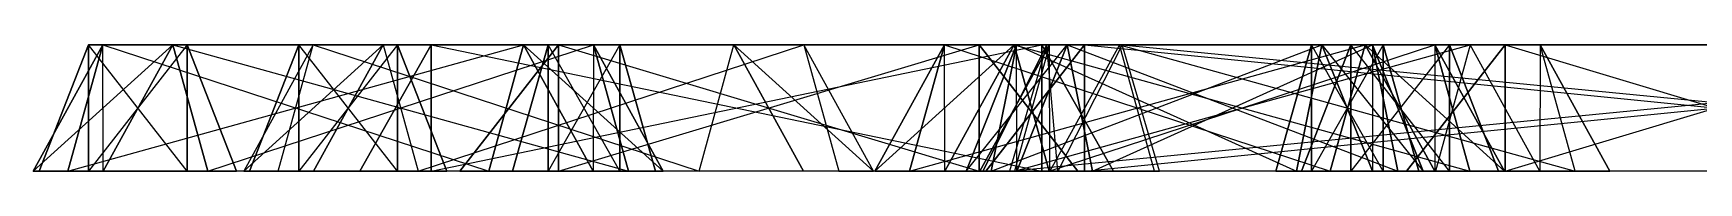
# Model space of a CAD drawing. Extents: x -3500 to 3500, y -22 to 22.
# Drawn here: x -1584.17 to -1553.14, y 19.69 to 22.05 of the extents above; entities that cross this region are included whole.
import ezdxf

# ---------------------------------------------------------------- set-up
doc = ezdxf.new("R2010")
doc.units = 0
doc.layers.add('UB3D', color=1, linetype='CONTINUOUS')

msp = doc.modelspace()

# ---------------------------------------------------------------- linework, layer by layer
at = {"layer": 'UB3D', "color": 2}
for points in [[(-1584.169449, 19.685039, 1227.220118), (-1583.524252, 19.685039, 1229.170236), (-1582.873228, 22.047244, 1228.522126)], [(-1582.86748, 19.685039, 1225.923898), (-1584.169449, 19.685039, 1227.220118), (-1581.57126, 22.047244, 1227.225906)], [(-1584.169449, 19.685039, 1227.220118), (-1581.57126, 22.047244, 1227.225906), (-1582.873228, 22.047244, 1228.522126)], [(-1584.169449, 19.685039, 1216.71689), (-1582.873228, 22.047244, 1215.414882), (-1583.524252, 19.685039, 1214.766772)], [(-1584.169449, 19.685039, 1216.71689), (-1582.86748, 19.685039, 1218.01311), (-1582.873228, 22.047244, 1215.414882)], [(-1584.169449, 19.685039, 1282.338228), (-1583.524252, 19.685039, 1284.288346), (-1582.873228, 22.047244, 1283.640236)], [(-1582.86748, 19.685039, 1281.042008), (-1584.169449, 19.685039, 1282.338228), (-1581.57126, 22.047244, 1282.344016)], [(-1584.169449, 19.685039, 1282.338228), (-1581.57126, 22.047244, 1282.344016), (-1582.873228, 22.047244, 1283.640236)], [(-1584.169449, 19.685039, 1271.835), (-1582.873228, 22.047244, 1270.532992), (-1583.524252, 19.685039, 1269.884882)], [(-1584.169449, 19.685039, 1271.835), (-1582.86748, 19.685039, 1273.13122), (-1582.873228, 22.047244, 1270.532992)], [(-1583.140866, 19.685039, 1229.71126), (-1583.140866, 22.047244, 1227.874016), (-1584.059488, 19.685039, 1227.874016)], [(-1583.140866, 22.047244, 1227.874016), (-1584.059488, 19.685039, 1227.874016), (-1583.140866, 22.047244, 1216.062992)], [(-1584.059488, 19.685039, 1227.874016), (-1583.140866, 22.047244, 1216.062992), (-1584.059488, 19.685039, 1216.062992)], [(-1583.140866, 22.047244, 1216.062992), (-1584.059488, 19.685039, 1216.062992), (-1583.140866, 19.685039, 1214.225748)], [(-1583.140866, 19.685039, 1284.82937), (-1583.140866, 22.047244, 1282.992126), (-1584.059488, 19.685039, 1282.992126)], [(-1583.140866, 22.047244, 1282.992126), (-1584.059488, 19.685039, 1282.992126), (-1583.140866, 22.047244, 1271.181102)], [(-1584.059488, 19.685039, 1282.992126), (-1583.140866, 22.047244, 1271.181102), (-1584.059488, 19.685039, 1271.181102)], [(-1583.140866, 22.047244, 1271.181102), (-1584.059488, 19.685039, 1271.181102), (-1583.140866, 19.685039, 1269.343858)], [(-1583.524252, 19.685039, 1229.170236), (-1582.873228, 22.047244, 1228.522126), (-1575.685236, 19.685039, 1237.044252)], [(-1582.873228, 22.047244, 1215.414882), (-1583.524252, 19.685039, 1214.766772), (-1575.034213, 22.047244, 1207.540866)], [(-1583.524252, 19.685039, 1214.766772), (-1575.034213, 22.047244, 1207.540866), (-1575.685236, 19.685039, 1206.892756)], [(-1583.524252, 19.685039, 1284.288346), (-1582.873228, 22.047244, 1283.640236), (-1575.685236, 19.685039, 1292.162362)], [(-1582.873228, 22.047244, 1270.532992), (-1583.524252, 19.685039, 1269.884882), (-1575.034213, 22.047244, 1262.658976)], [(-1583.524252, 19.685039, 1269.884882), (-1575.034213, 22.047244, 1262.658976), (-1575.685236, 19.685039, 1262.010866)], [(-1583.140866, 19.685039, 1229.71126), (-1581.303622, 19.685039, 1229.71126), (-1583.140866, 22.047244, 1227.874016)], [(-1581.303622, 19.685039, 1229.71126), (-1583.140866, 22.047244, 1227.874016), (-1581.303622, 22.047244, 1227.874016)], [(-1583.140866, 22.047244, 1227.874016), (-1581.303622, 22.047244, 1227.874016), (-1583.140866, 22.047244, 1216.062992)], [(-1581.303622, 22.047244, 1227.874016), (-1583.140866, 22.047244, 1216.062992), (-1581.303622, 22.047244, 1216.062992)], [(-1583.140866, 22.047244, 1216.062992), (-1581.303622, 22.047244, 1216.062992), (-1583.140866, 19.685039, 1214.225748)], [(-1581.303622, 22.047244, 1216.062992), (-1583.140866, 19.685039, 1214.225748), (-1581.303622, 19.685039, 1214.225748)], [(-1583.140866, 19.685039, 1284.82937), (-1581.303622, 19.685039, 1284.82937), (-1583.140866, 22.047244, 1282.992126)], [(-1581.303622, 19.685039, 1284.82937), (-1583.140866, 22.047244, 1282.992126), (-1581.303622, 22.047244, 1282.992126)], [(-1583.140866, 22.047244, 1282.992126), (-1581.303622, 22.047244, 1282.992126), (-1583.140866, 22.047244, 1271.181102)], [(-1581.303622, 22.047244, 1282.992126), (-1583.140866, 22.047244, 1271.181102), (-1581.303622, 22.047244, 1271.181102)], [(-1583.140866, 22.047244, 1271.181102), (-1581.303622, 22.047244, 1271.181102), (-1583.140866, 19.685039, 1269.343858)], [(-1581.303622, 22.047244, 1271.181102), (-1583.140866, 19.685039, 1269.343858), (-1581.303622, 19.685039, 1269.343858)], [(-1582.873228, 22.047244, 1228.522126), (-1575.685236, 19.685039, 1237.044252), (-1575.034213, 22.047244, 1236.396142)], [(-1581.57126, 22.047244, 1227.225906), (-1582.873228, 22.047244, 1228.522126), (-1573.732244, 22.047244, 1235.099921)], [(-1582.873228, 22.047244, 1228.522126), (-1573.732244, 22.047244, 1235.099921), (-1575.034213, 22.047244, 1236.396142)], [(-1582.86748, 19.685039, 1218.01311), (-1582.873228, 22.047244, 1215.414882), (-1581.57126, 22.047244, 1216.711102)], [(-1582.873228, 22.047244, 1215.414882), (-1581.57126, 22.047244, 1216.711102), (-1575.034213, 22.047244, 1207.540866)], [(-1582.873228, 22.047244, 1283.640236), (-1575.685236, 19.685039, 1292.162362), (-1575.034213, 22.047244, 1291.514252)], [(-1581.57126, 22.047244, 1282.344016), (-1582.873228, 22.047244, 1283.640236), (-1573.732244, 22.047244, 1290.218031)], [(-1582.873228, 22.047244, 1283.640236), (-1573.732244, 22.047244, 1290.218031), (-1575.034213, 22.047244, 1291.514252)], [(-1582.86748, 19.685039, 1273.13122), (-1582.873228, 22.047244, 1270.532992), (-1581.57126, 22.047244, 1271.829213)], [(-1582.873228, 22.047244, 1270.532992), (-1581.57126, 22.047244, 1271.829213), (-1575.034213, 22.047244, 1262.658976)], [(-1582.86748, 19.685039, 1225.923898), (-1581.57126, 22.047244, 1227.225906), (-1580.920236, 19.685039, 1226.577795)], [(-1582.86748, 19.685039, 1218.01311), (-1580.920236, 19.685039, 1217.359213), (-1581.57126, 22.047244, 1216.711102)], [(-1582.86748, 19.685039, 1281.042008), (-1581.57126, 22.047244, 1282.344016), (-1580.920236, 19.685039, 1281.695906)], [(-1582.86748, 19.685039, 1273.13122), (-1580.920236, 19.685039, 1272.477323), (-1581.57126, 22.047244, 1271.829213)], [(-1581.57126, 22.047244, 1227.225906), (-1580.920236, 19.685039, 1226.577795), (-1573.732244, 22.047244, 1235.099921)], [(-1580.920236, 19.685039, 1217.359213), (-1581.57126, 22.047244, 1216.711102), (-1573.08122, 19.685039, 1209.485197)], [(-1581.57126, 22.047244, 1216.711102), (-1573.08122, 19.685039, 1209.485197), (-1573.732244, 22.047244, 1208.837087)], [(-1581.57126, 22.047244, 1216.711102), (-1575.034213, 22.047244, 1207.540866), (-1573.732244, 22.047244, 1208.837087)], [(-1581.57126, 22.047244, 1282.344016), (-1580.920236, 19.685039, 1281.695906), (-1573.732244, 22.047244, 1290.218031)], [(-1580.920236, 19.685039, 1272.477323), (-1581.57126, 22.047244, 1271.829213), (-1573.08122, 19.685039, 1264.603307)], [(-1581.57126, 22.047244, 1271.829213), (-1573.08122, 19.685039, 1264.603307), (-1573.732244, 22.047244, 1263.955197)], [(-1581.57126, 22.047244, 1271.829213), (-1575.034213, 22.047244, 1262.658976), (-1573.732244, 22.047244, 1263.955197)], [(-1581.303622, 19.685039, 1229.71126), (-1580.385, 19.685039, 1227.874016), (-1581.303622, 22.047244, 1227.874016)], [(-1580.385, 19.685039, 1227.874016), (-1581.303622, 22.047244, 1227.874016), (-1580.385, 19.685039, 1216.062992)], [(-1581.303622, 22.047244, 1227.874016), (-1580.385, 19.685039, 1216.062992), (-1581.303622, 22.047244, 1216.062992)], [(-1580.385, 19.685039, 1216.062992), (-1581.303622, 22.047244, 1216.062992), (-1581.303622, 19.685039, 1214.225748)], [(-1581.303622, 19.685039, 1284.82937), (-1580.385, 19.685039, 1282.992126), (-1581.303622, 22.047244, 1282.992126)], [(-1580.385, 19.685039, 1282.992126), (-1581.303622, 22.047244, 1282.992126), (-1580.385, 19.685039, 1271.181102)], [(-1581.303622, 22.047244, 1282.992126), (-1580.385, 19.685039, 1271.181102), (-1581.303622, 22.047244, 1271.181102)], [(-1580.385, 19.685039, 1271.181102), (-1581.303622, 22.047244, 1271.181102), (-1581.303622, 19.685039, 1269.343858)], [(-1580.920236, 19.685039, 1226.577795), (-1573.732244, 22.047244, 1235.099921), (-1573.08122, 19.685039, 1234.451811)], [(-1580.920236, 19.685039, 1281.695906), (-1573.732244, 22.047244, 1290.218031), (-1573.08122, 19.685039, 1289.569921)], [(-1580.249921, 19.685039, 1337.456339), (-1579.604724, 19.685039, 1339.406457), (-1578.953701, 22.047244, 1338.758346)], [(-1578.947953, 19.685039, 1336.160118), (-1580.249921, 19.685039, 1337.456339), (-1577.651732, 22.047244, 1337.462126)], [(-1580.249921, 19.685039, 1337.456339), (-1577.651732, 22.047244, 1337.462126), (-1578.953701, 22.047244, 1338.758346)], [(-1579.221339, 19.685039, 1339.94748), (-1579.221339, 22.047244, 1338.110236), (-1580.139961, 19.685039, 1338.110236)], [(-1579.221339, 22.047244, 1338.110236), (-1580.139961, 19.685039, 1338.110236), (-1579.221339, 22.047244, 1306.614173)], [(-1580.139961, 19.685039, 1338.110236), (-1579.221339, 22.047244, 1306.614173), (-1580.139961, 19.685039, 1306.614173)], [(-1579.221339, 22.047244, 1306.614173), (-1580.139961, 19.685039, 1306.614173), (-1579.221339, 19.685039, 1304.776929)], [(-1579.604724, 19.685039, 1339.406457), (-1578.953701, 22.047244, 1338.758346), (-1571.765709, 19.685039, 1347.280472)], [(-1579.221339, 19.685039, 1339.94748), (-1577.384094, 19.685039, 1339.94748), (-1579.221339, 22.047244, 1338.110236)], [(-1577.384094, 19.685039, 1339.94748), (-1579.221339, 22.047244, 1338.110236), (-1577.384094, 22.047244, 1338.110236)], [(-1579.221339, 22.047244, 1338.110236), (-1577.384094, 22.047244, 1338.110236), (-1579.221339, 22.047244, 1306.614173)], [(-1577.384094, 22.047244, 1338.110236), (-1579.221339, 22.047244, 1306.614173), (-1577.384094, 22.047244, 1306.614173)], [(-1579.221339, 22.047244, 1306.614173), (-1577.384094, 22.047244, 1306.614173), (-1579.221339, 19.685039, 1304.776929)], [(-1577.384094, 22.047244, 1306.614173), (-1579.221339, 19.685039, 1304.776929), (-1577.384094, 19.685039, 1304.776929)], [(-1578.953701, 22.047244, 1338.758346), (-1571.765709, 19.685039, 1347.280472), (-1571.114685, 22.047244, 1346.632362)], [(-1577.651732, 22.047244, 1337.462126), (-1578.953701, 22.047244, 1338.758346), (-1569.812717, 22.047244, 1345.336142)], [(-1578.953701, 22.047244, 1338.758346), (-1569.812717, 22.047244, 1345.336142), (-1571.114685, 22.047244, 1346.632362)], [(-1578.947953, 19.685039, 1336.160118), (-1577.651732, 22.047244, 1337.462126), (-1577.000709, 19.685039, 1336.814016)], [(-1578.088898, 19.685039, -1529.238071), (-1576.755591, 22.047244, -1529.238071), (-1576.755591, 19.685039, -1529.904724)], [(-1578.088898, 19.685039, -1527.904764), (-1576.755591, 19.685039, -1527.23811), (-1576.755591, 22.047244, -1527.904764)], [(-1578.088898, 19.685039, -1529.238071), (-1578.088898, 19.685039, -1527.904764), (-1576.755591, 22.047244, -1529.238071)], [(-1578.088898, 19.685039, -1527.904764), (-1576.755591, 22.047244, -1529.238071), (-1576.755591, 22.047244, -1527.904764)], [(-1578.088898, 19.685039, -1557.809488), (-1576.755591, 22.047244, -1557.809488), (-1576.755591, 19.685039, -1558.476142)], [(-1578.088898, 19.685039, -1556.476181), (-1576.755591, 19.685039, -1555.809528), (-1576.755591, 22.047244, -1556.476181)], [(-1578.088898, 19.685039, -1557.809488), (-1578.088898, 19.685039, -1556.476181), (-1576.755591, 22.047244, -1557.809488)], [(-1578.088898, 19.685039, -1556.476181), (-1576.755591, 22.047244, -1557.809488), (-1576.755591, 22.047244, -1556.476181)], [(-1577.651732, 22.047244, 1337.462126), (-1577.000709, 19.685039, 1336.814016), (-1569.812717, 22.047244, 1345.336142)], [(-1577.384094, 19.685039, 1339.94748), (-1576.465472, 19.685039, 1338.110236), (-1577.384094, 22.047244, 1338.110236)], [(-1576.465472, 19.685039, 1338.110236), (-1577.384094, 22.047244, 1338.110236), (-1576.465472, 19.685039, 1306.614173)], [(-1577.384094, 22.047244, 1338.110236), (-1576.465472, 19.685039, 1306.614173), (-1577.384094, 22.047244, 1306.614173)], [(-1576.465472, 19.685039, 1306.614173), (-1577.384094, 22.047244, 1306.614173), (-1577.384094, 19.685039, 1304.776929)], [(-1577.000709, 19.685039, 1336.814016), (-1569.812717, 22.047244, 1345.336142), (-1569.161693, 19.685039, 1344.688031)], [(-1576.755591, 22.047244, -1529.238071), (-1576.755591, 19.685039, -1529.904724), (-1565.377795, 22.047244, -1529.238071)], [(-1576.755591, 19.685039, -1529.904724), (-1565.377795, 22.047244, -1529.238071), (-1565.377795, 19.685039, -1529.904724)], [(-1576.755591, 19.685039, -1527.23811), (-1576.755591, 22.047244, -1527.904764), (-1565.377795, 19.685039, -1527.23811)], [(-1576.755591, 22.047244, -1527.904764), (-1565.377795, 19.685039, -1527.23811), (-1565.377795, 22.047244, -1527.904764)], [(-1576.755591, 22.047244, -1529.238071), (-1576.755591, 22.047244, -1527.904764), (-1565.377795, 22.047244, -1529.238071)], [(-1576.755591, 22.047244, -1527.904764), (-1565.377795, 22.047244, -1529.238071), (-1565.377795, 22.047244, -1527.904764)], [(-1576.755591, 22.047244, -1557.809488), (-1576.755591, 19.685039, -1558.476142), (-1565.377795, 22.047244, -1557.809488)], [(-1576.755591, 19.685039, -1558.476142), (-1565.377795, 22.047244, -1557.809488), (-1565.377795, 19.685039, -1558.476142)], [(-1576.755591, 19.685039, -1555.809528), (-1576.755591, 22.047244, -1556.476181), (-1565.377795, 19.685039, -1555.809528)], [(-1576.755591, 22.047244, -1556.476181), (-1565.377795, 19.685039, -1555.809528), (-1565.377795, 22.047244, -1556.476181)], [(-1576.755591, 22.047244, -1557.809488), (-1576.755591, 22.047244, -1556.476181), (-1565.377795, 22.047244, -1557.809488)], [(-1576.755591, 22.047244, -1556.476181), (-1565.377795, 22.047244, -1557.809488), (-1565.377795, 22.047244, -1556.476181)], [(-1576.220472, 19.685039, 1234.829409), (-1574.383228, 22.047244, 1234.829409), (-1574.383228, 19.685039, 1233.910787)], [(-1576.220472, 19.685039, 1236.666654), (-1574.383228, 19.685039, 1237.585276), (-1574.383228, 22.047244, 1236.666654)], [(-1576.220472, 19.685039, 1234.829409), (-1576.220472, 19.685039, 1236.666654), (-1574.383228, 22.047244, 1234.829409)], [(-1576.220472, 19.685039, 1236.666654), (-1574.383228, 22.047244, 1234.829409), (-1574.383228, 22.047244, 1236.666654)], [(-1576.220472, 19.685039, 1207.270354), (-1574.383228, 22.047244, 1207.270354), (-1574.383228, 19.685039, 1206.351732)], [(-1576.220472, 19.685039, 1209.107598), (-1574.383228, 19.685039, 1210.02622), (-1574.383228, 22.047244, 1209.107598)], [(-1576.220472, 19.685039, 1207.270354), (-1576.220472, 19.685039, 1209.107598), (-1574.383228, 22.047244, 1207.270354)], [(-1576.220472, 19.685039, 1209.107598), (-1574.383228, 22.047244, 1207.270354), (-1574.383228, 22.047244, 1209.107598)], [(-1576.220472, 19.685039, 1289.94752), (-1574.383228, 22.047244, 1289.94752), (-1574.383228, 19.685039, 1289.028898)], [(-1576.220472, 19.685039, 1291.784764), (-1574.383228, 19.685039, 1292.703386), (-1574.383228, 22.047244, 1291.784764)], [(-1576.220472, 19.685039, 1289.94752), (-1576.220472, 19.685039, 1291.784764), (-1574.383228, 22.047244, 1289.94752)], [(-1576.220472, 19.685039, 1291.784764), (-1574.383228, 22.047244, 1289.94752), (-1574.383228, 22.047244, 1291.784764)], [(-1576.220472, 19.685039, 1262.388465), (-1574.383228, 22.047244, 1262.388465), (-1574.383228, 19.685039, 1261.469843)], [(-1576.220472, 19.685039, 1264.225709), (-1574.383228, 19.685039, 1265.144331), (-1574.383228, 22.047244, 1264.225709)], [(-1576.220472, 19.685039, 1262.388465), (-1576.220472, 19.685039, 1264.225709), (-1574.383228, 22.047244, 1262.388465)], [(-1576.220472, 19.685039, 1264.225709), (-1574.383228, 22.047244, 1262.388465), (-1574.383228, 22.047244, 1264.225709)], [(-1575.685236, 19.685039, 1237.044252), (-1575.034213, 22.047244, 1236.396142), (-1573.737992, 19.685039, 1237.69815)], [(-1575.034213, 22.047244, 1207.540866), (-1575.685236, 19.685039, 1206.892756), (-1573.737992, 19.685039, 1206.238858)], [(-1575.685236, 19.685039, 1292.162362), (-1575.034213, 22.047244, 1291.514252), (-1573.737992, 19.685039, 1292.81626)], [(-1575.034213, 22.047244, 1262.658976), (-1575.685236, 19.685039, 1262.010866), (-1573.737992, 19.685039, 1261.356969)], [(-1574.577795, 19.685039, -1527.23811), (-1574.577795, 22.047244, -1528.571417), (-1575.244449, 19.685039, -1528.571417)], [(-1574.577795, 22.047244, -1528.571417), (-1575.244449, 19.685039, -1528.571417), (-1574.577795, 22.047244, -1557.142835)], [(-1575.244449, 19.685039, -1528.571417), (-1574.577795, 22.047244, -1557.142835), (-1575.244449, 19.685039, -1557.142835)], [(-1574.577795, 22.047244, -1557.142835), (-1575.244449, 19.685039, -1557.142835), (-1574.577795, 19.685039, -1558.476142)], [(-1573.732244, 22.047244, 1235.099921), (-1575.034213, 22.047244, 1236.396142), (-1572.436024, 19.685039, 1236.401929)], [(-1575.034213, 22.047244, 1236.396142), (-1572.436024, 19.685039, 1236.401929), (-1573.737992, 19.685039, 1237.69815)], [(-1575.034213, 22.047244, 1207.540866), (-1573.732244, 22.047244, 1208.837087), (-1573.737992, 19.685039, 1206.238858)], [(-1573.732244, 22.047244, 1290.218031), (-1575.034213, 22.047244, 1291.514252), (-1572.436024, 19.685039, 1291.520039)], [(-1575.034213, 22.047244, 1291.514252), (-1572.436024, 19.685039, 1291.520039), (-1573.737992, 19.685039, 1292.81626)], [(-1575.034213, 22.047244, 1262.658976), (-1573.732244, 22.047244, 1263.955197), (-1573.737992, 19.685039, 1261.356969)], [(-1574.577795, 19.685039, -1527.23811), (-1573.244488, 19.685039, -1527.23811), (-1574.577795, 22.047244, -1528.571417)], [(-1573.244488, 19.685039, -1527.23811), (-1574.577795, 22.047244, -1528.571417), (-1573.244488, 22.047244, -1528.571417)], [(-1574.577795, 22.047244, -1528.571417), (-1573.244488, 22.047244, -1528.571417), (-1574.577795, 22.047244, -1557.142835)], [(-1573.244488, 22.047244, -1528.571417), (-1574.577795, 22.047244, -1557.142835), (-1573.244488, 22.047244, -1557.142835)], [(-1574.577795, 22.047244, -1557.142835), (-1573.244488, 22.047244, -1557.142835), (-1574.577795, 19.685039, -1558.476142)], [(-1573.244488, 22.047244, -1557.142835), (-1574.577795, 19.685039, -1558.476142), (-1573.244488, 19.685039, -1558.476142)], [(-1574.383228, 22.047244, 1234.829409), (-1574.383228, 19.685039, 1233.910787), (-1566.544213, 22.047244, 1234.829409)], [(-1574.383228, 19.685039, 1233.910787), (-1566.544213, 22.047244, 1234.829409), (-1566.544213, 19.685039, 1233.910787)], [(-1574.383228, 19.685039, 1237.585276), (-1574.383228, 22.047244, 1236.666654), (-1566.544213, 19.685039, 1237.585276)], [(-1574.383228, 22.047244, 1236.666654), (-1566.544213, 19.685039, 1237.585276), (-1566.544213, 22.047244, 1236.666654)], [(-1574.383228, 22.047244, 1234.829409), (-1574.383228, 22.047244, 1236.666654), (-1566.544213, 22.047244, 1234.829409)], [(-1574.383228, 22.047244, 1236.666654), (-1566.544213, 22.047244, 1234.829409), (-1566.544213, 22.047244, 1236.666654)], [(-1574.383228, 22.047244, 1207.270354), (-1574.383228, 19.685039, 1206.351732), (-1566.544213, 22.047244, 1207.270354)], [(-1574.383228, 19.685039, 1206.351732), (-1566.544213, 22.047244, 1207.270354), (-1566.544213, 19.685039, 1206.351732)], [(-1574.383228, 19.685039, 1210.02622), (-1574.383228, 22.047244, 1209.107598), (-1566.544213, 19.685039, 1210.02622)], [(-1574.383228, 22.047244, 1209.107598), (-1566.544213, 19.685039, 1210.02622), (-1566.544213, 22.047244, 1209.107598)], [(-1574.383228, 22.047244, 1207.270354), (-1574.383228, 22.047244, 1209.107598), (-1566.544213, 22.047244, 1207.270354)], [(-1574.383228, 22.047244, 1209.107598), (-1566.544213, 22.047244, 1207.270354), (-1566.544213, 22.047244, 1209.107598)], [(-1574.383228, 22.047244, 1289.94752), (-1574.383228, 19.685039, 1289.028898), (-1566.544213, 22.047244, 1289.94752)], [(-1574.383228, 19.685039, 1289.028898), (-1566.544213, 22.047244, 1289.94752), (-1566.544213, 19.685039, 1289.028898)], [(-1574.383228, 19.685039, 1292.703386), (-1574.383228, 22.047244, 1291.784764), (-1566.544213, 19.685039, 1292.703386)], [(-1574.383228, 22.047244, 1291.784764), (-1566.544213, 19.685039, 1292.703386), (-1566.544213, 22.047244, 1291.784764)], [(-1574.383228, 22.047244, 1289.94752), (-1574.383228, 22.047244, 1291.784764), (-1566.544213, 22.047244, 1289.94752)], [(-1574.383228, 22.047244, 1291.784764), (-1566.544213, 22.047244, 1289.94752), (-1566.544213, 22.047244, 1291.784764)], [(-1574.383228, 22.047244, 1262.388465), (-1574.383228, 19.685039, 1261.469843), (-1566.544213, 22.047244, 1262.388465)], [(-1574.383228, 19.685039, 1261.469843), (-1566.544213, 22.047244, 1262.388465), (-1566.544213, 19.685039, 1261.469843)], [(-1574.383228, 19.685039, 1265.144331), (-1574.383228, 22.047244, 1264.225709), (-1566.544213, 19.685039, 1265.144331)], [(-1574.383228, 22.047244, 1264.225709), (-1566.544213, 19.685039, 1265.144331), (-1566.544213, 22.047244, 1264.225709)], [(-1574.383228, 22.047244, 1262.388465), (-1574.383228, 22.047244, 1264.225709), (-1566.544213, 22.047244, 1262.388465)], [(-1574.383228, 22.047244, 1264.225709), (-1566.544213, 22.047244, 1262.388465), (-1566.544213, 22.047244, 1264.225709)], [(-1573.732244, 22.047244, 1208.837087), (-1573.737992, 19.685039, 1206.238858), (-1572.436024, 19.685039, 1207.535079)], [(-1573.732244, 22.047244, 1263.955197), (-1573.737992, 19.685039, 1261.356969), (-1572.436024, 19.685039, 1262.653189)], [(-1573.732244, 22.047244, 1235.099921), (-1573.08122, 19.685039, 1234.451811), (-1572.436024, 19.685039, 1236.401929)], [(-1573.08122, 19.685039, 1209.485197), (-1573.732244, 22.047244, 1208.837087), (-1572.436024, 19.685039, 1207.535079)], [(-1573.732244, 22.047244, 1290.218031), (-1573.08122, 19.685039, 1289.569921), (-1572.436024, 19.685039, 1291.520039)], [(-1573.08122, 19.685039, 1264.603307), (-1573.732244, 22.047244, 1263.955197), (-1572.436024, 19.685039, 1262.653189)], [(-1573.244488, 19.685039, -1527.23811), (-1572.577835, 19.685039, -1528.571417), (-1573.244488, 22.047244, -1528.571417)], [(-1572.577835, 19.685039, -1528.571417), (-1573.244488, 22.047244, -1528.571417), (-1572.577835, 19.685039, -1557.142835)], [(-1573.244488, 22.047244, -1528.571417), (-1572.577835, 19.685039, -1557.142835), (-1573.244488, 22.047244, -1557.142835)], [(-1572.577835, 19.685039, -1557.142835), (-1573.244488, 22.047244, -1557.142835), (-1573.244488, 19.685039, -1558.476142)], [(-1571.765709, 19.685039, 1347.280472), (-1571.114685, 22.047244, 1346.632362), (-1569.818465, 19.685039, 1347.93437)], [(-1569.812717, 22.047244, 1345.336142), (-1571.114685, 22.047244, 1346.632362), (-1568.516496, 19.685039, 1346.63815)], [(-1571.114685, 22.047244, 1346.632362), (-1568.516496, 19.685039, 1346.63815), (-1569.818465, 19.685039, 1347.93437)], [(-1569.812717, 22.047244, 1345.336142), (-1569.161693, 19.685039, 1344.688031), (-1568.516496, 19.685039, 1346.63815)], [(-1568.491417, 19.685039, 1236.401929), (-1567.195197, 22.047244, 1235.099921), (-1567.84622, 19.685039, 1234.451811)], [(-1568.491417, 19.685039, 1236.401929), (-1567.189449, 19.685039, 1237.69815), (-1567.195197, 22.047244, 1235.099921)], [(-1568.491417, 19.685039, 1207.535079), (-1567.84622, 19.685039, 1209.485197), (-1567.195197, 22.047244, 1208.837087)], [(-1567.189449, 19.685039, 1206.238858), (-1568.491417, 19.685039, 1207.535079), (-1565.893228, 22.047244, 1207.540866)], [(-1568.491417, 19.685039, 1207.535079), (-1565.893228, 22.047244, 1207.540866), (-1567.195197, 22.047244, 1208.837087)], [(-1568.491417, 19.685039, 1291.520039), (-1567.195197, 22.047244, 1290.218031), (-1567.84622, 19.685039, 1289.569921)], [(-1568.491417, 19.685039, 1291.520039), (-1567.189449, 19.685039, 1292.81626), (-1567.195197, 22.047244, 1290.218031)], [(-1568.491417, 19.685039, 1262.653189), (-1567.84622, 19.685039, 1264.603307), (-1567.195197, 22.047244, 1263.955197)], [(-1567.189449, 19.685039, 1261.356969), (-1568.491417, 19.685039, 1262.653189), (-1565.893228, 22.047244, 1262.658976)], [(-1568.491417, 19.685039, 1262.653189), (-1565.893228, 22.047244, 1262.658976), (-1567.195197, 22.047244, 1263.955197)], [(-1567.195197, 22.047244, 1235.099921), (-1567.84622, 19.685039, 1234.451811), (-1559.356181, 22.047244, 1227.225906)], [(-1567.84622, 19.685039, 1234.451811), (-1559.356181, 22.047244, 1227.225906), (-1560.007205, 19.685039, 1226.577795)], [(-1567.84622, 19.685039, 1209.485197), (-1567.195197, 22.047244, 1208.837087), (-1560.007205, 19.685039, 1217.359213)], [(-1567.195197, 22.047244, 1290.218031), (-1567.84622, 19.685039, 1289.569921), (-1559.356181, 22.047244, 1282.344016)], [(-1567.84622, 19.685039, 1289.569921), (-1559.356181, 22.047244, 1282.344016), (-1560.007205, 19.685039, 1281.695906)], [(-1567.84622, 19.685039, 1264.603307), (-1567.195197, 22.047244, 1263.955197), (-1560.007205, 19.685039, 1272.477323)], [(-1567.189449, 19.685039, 1237.69815), (-1567.195197, 22.047244, 1235.099921), (-1565.893228, 22.047244, 1236.396142)], [(-1567.195197, 22.047244, 1235.099921), (-1565.893228, 22.047244, 1236.396142), (-1559.356181, 22.047244, 1227.225906)], [(-1567.195197, 22.047244, 1208.837087), (-1560.007205, 19.685039, 1217.359213), (-1559.356181, 22.047244, 1216.711102)], [(-1565.893228, 22.047244, 1207.540866), (-1567.195197, 22.047244, 1208.837087), (-1558.054213, 22.047244, 1215.414882)], [(-1567.195197, 22.047244, 1208.837087), (-1558.054213, 22.047244, 1215.414882), (-1559.356181, 22.047244, 1216.711102)], [(-1567.189449, 19.685039, 1292.81626), (-1567.195197, 22.047244, 1290.218031), (-1565.893228, 22.047244, 1291.514252)], [(-1567.195197, 22.047244, 1290.218031), (-1565.893228, 22.047244, 1291.514252), (-1559.356181, 22.047244, 1282.344016)], [(-1567.195197, 22.047244, 1263.955197), (-1560.007205, 19.685039, 1272.477323), (-1559.356181, 22.047244, 1271.829213)], [(-1565.893228, 22.047244, 1262.658976), (-1567.195197, 22.047244, 1263.955197), (-1558.054213, 22.047244, 1270.532992)], [(-1567.195197, 22.047244, 1263.955197), (-1558.054213, 22.047244, 1270.532992), (-1559.356181, 22.047244, 1271.829213)], [(-1567.189449, 19.685039, 1237.69815), (-1565.242205, 19.685039, 1237.044252), (-1565.893228, 22.047244, 1236.396142)], [(-1567.189449, 19.685039, 1206.238858), (-1565.893228, 22.047244, 1207.540866), (-1565.242205, 19.685039, 1206.892756)], [(-1567.189449, 19.685039, 1292.81626), (-1565.242205, 19.685039, 1292.162362), (-1565.893228, 22.047244, 1291.514252)], [(-1567.189449, 19.685039, 1261.356969), (-1565.893228, 22.047244, 1262.658976), (-1565.242205, 19.685039, 1262.010866)], [(-1566.790866, 19.685039, -1528.09685), (-1565.850197, 22.047244, -1529.041732), (-1566.322677, 19.685039, -1529.512087)], [(-1566.790866, 19.685039, -1528.09685), (-1565.846063, 19.685039, -1527.15622), (-1565.850197, 22.047244, -1529.041732)], [(-1566.790866, 19.685039, -1557.617402), (-1566.322677, 19.685039, -1556.202165), (-1565.850197, 22.047244, -1556.67252)], [(-1565.846063, 19.685039, -1558.558031), (-1566.790866, 19.685039, -1557.617402), (-1564.905394, 22.047244, -1557.61315)], [(-1566.790866, 19.685039, -1557.617402), (-1564.905394, 22.047244, -1557.61315), (-1565.850197, 22.047244, -1556.67252)], [(-1566.544213, 22.047244, 1234.829409), (-1566.544213, 19.685039, 1233.910787), (-1564.706969, 19.685039, 1234.829409)], [(-1566.544213, 19.685039, 1237.585276), (-1566.544213, 22.047244, 1236.666654), (-1564.706969, 19.685039, 1236.666654)], [(-1566.544213, 22.047244, 1234.829409), (-1566.544213, 22.047244, 1236.666654), (-1564.706969, 19.685039, 1234.829409)], [(-1566.544213, 22.047244, 1236.666654), (-1564.706969, 19.685039, 1234.829409), (-1564.706969, 19.685039, 1236.666654)], [(-1566.544213, 22.047244, 1207.270354), (-1566.544213, 19.685039, 1206.351732), (-1564.706969, 19.685039, 1207.270354)], [(-1566.544213, 19.685039, 1210.02622), (-1566.544213, 22.047244, 1209.107598), (-1564.706969, 19.685039, 1209.107598)], [(-1566.544213, 22.047244, 1207.270354), (-1566.544213, 22.047244, 1209.107598), (-1564.706969, 19.685039, 1207.270354)], [(-1566.544213, 22.047244, 1209.107598), (-1564.706969, 19.685039, 1207.270354), (-1564.706969, 19.685039, 1209.107598)], [(-1566.544213, 22.047244, 1289.94752), (-1566.544213, 19.685039, 1289.028898), (-1564.706969, 19.685039, 1289.94752)], [(-1566.544213, 19.685039, 1292.703386), (-1566.544213, 22.047244, 1291.784764), (-1564.706969, 19.685039, 1291.784764)], [(-1566.544213, 22.047244, 1289.94752), (-1566.544213, 22.047244, 1291.784764), (-1564.706969, 19.685039, 1289.94752)], [(-1566.544213, 22.047244, 1291.784764), (-1564.706969, 19.685039, 1289.94752), (-1564.706969, 19.685039, 1291.784764)], [(-1566.544213, 22.047244, 1262.388465), (-1566.544213, 19.685039, 1261.469843), (-1564.706969, 19.685039, 1262.388465)], [(-1566.544213, 19.685039, 1265.144331), (-1566.544213, 22.047244, 1264.225709), (-1564.706969, 19.685039, 1264.225709)], [(-1566.544213, 22.047244, 1262.388465), (-1566.544213, 22.047244, 1264.225709), (-1564.706969, 19.685039, 1262.388465)], [(-1566.544213, 22.047244, 1264.225709), (-1564.706969, 19.685039, 1262.388465), (-1564.706969, 19.685039, 1264.225709)], [(-1566.531654, 19.685039, 1370.260197), (-1565.235433, 22.047244, 1368.958189), (-1565.886457, 19.685039, 1368.310079)], [(-1566.531654, 19.685039, 1370.260197), (-1565.229685, 19.685039, 1371.556417), (-1565.235433, 22.047244, 1368.958189)], [(-1566.475827, 19.685039, 1401.903661), (-1565.283228, 22.047244, 1400.506102), (-1565.982008, 19.685039, 1399.909764)], [(-1566.475827, 19.685039, 1401.903661), (-1565.078268, 19.685039, 1403.096181), (-1565.283228, 22.047244, 1400.506102)], [(-1566.421693, 19.685039, 1400.18374), (-1564.584449, 22.047244, 1400.18374), (-1564.584449, 19.685039, 1399.265118)], [(-1566.421693, 19.685039, 1402.020984), (-1564.584449, 19.685039, 1402.939606), (-1564.584449, 22.047244, 1402.020984)], [(-1566.421693, 19.685039, 1400.18374), (-1566.421693, 19.685039, 1402.020984), (-1564.584449, 22.047244, 1400.18374)], [(-1566.421693, 19.685039, 1402.020984), (-1564.584449, 22.047244, 1400.18374), (-1564.584449, 22.047244, 1402.020984)], [(-1565.850197, 22.047244, -1529.041732), (-1566.322677, 19.685039, -1529.512087), (-1560.161299, 22.047244, -1534.756024)], [(-1566.322677, 19.685039, -1529.512087), (-1560.161299, 22.047244, -1534.756024), (-1560.63378, 19.685039, -1535.226378)], [(-1566.322677, 19.685039, -1556.202165), (-1565.850197, 22.047244, -1556.67252), (-1560.63378, 19.685039, -1550.487874)], [(-1565.283228, 22.047244, 1400.506102), (-1565.982008, 19.685039, 1399.909764), (-1541.766181, 22.047244, 1372.947047)], [(-1565.982008, 19.685039, 1399.909764), (-1541.766181, 22.047244, 1372.947047), (-1542.464961, 19.685039, 1372.350709)], [(-1565.242205, 19.685039, 1237.044252), (-1565.893228, 22.047244, 1236.396142), (-1557.403189, 19.685039, 1229.170236)], [(-1565.893228, 22.047244, 1236.396142), (-1557.403189, 19.685039, 1229.170236), (-1558.054213, 22.047244, 1228.522126)], [(-1565.893228, 22.047244, 1236.396142), (-1559.356181, 22.047244, 1227.225906), (-1558.054213, 22.047244, 1228.522126)], [(-1565.893228, 22.047244, 1207.540866), (-1565.242205, 19.685039, 1206.892756), (-1558.054213, 22.047244, 1215.414882)], [(-1565.242205, 19.685039, 1292.162362), (-1565.893228, 22.047244, 1291.514252), (-1557.403189, 19.685039, 1284.288346)], [(-1565.893228, 22.047244, 1291.514252), (-1557.403189, 19.685039, 1284.288346), (-1558.054213, 22.047244, 1283.640236)], [(-1565.893228, 22.047244, 1291.514252), (-1559.356181, 22.047244, 1282.344016), (-1558.054213, 22.047244, 1283.640236)], [(-1565.893228, 22.047244, 1262.658976), (-1565.242205, 19.685039, 1262.010866), (-1558.054213, 22.047244, 1270.532992)], [(-1565.235433, 22.047244, 1368.958189), (-1565.886457, 19.685039, 1368.310079), (-1557.396417, 22.047244, 1361.084173)], [(-1565.886457, 19.685039, 1368.310079), (-1557.396417, 22.047244, 1361.084173), (-1558.047441, 19.685039, 1360.436063)], [(-1565.846063, 19.685039, -1527.15622), (-1565.850197, 22.047244, -1529.041732), (-1564.905394, 22.047244, -1528.101102)], [(-1565.850197, 22.047244, -1529.041732), (-1564.905394, 22.047244, -1528.101102), (-1560.161299, 22.047244, -1534.756024)], [(-1565.850197, 22.047244, -1556.67252), (-1560.63378, 19.685039, -1550.487874), (-1560.161299, 22.047244, -1550.958228)], [(-1564.905394, 22.047244, -1557.61315), (-1565.850197, 22.047244, -1556.67252), (-1559.216496, 22.047244, -1551.898858)], [(-1565.850197, 22.047244, -1556.67252), (-1559.216496, 22.047244, -1551.898858), (-1560.161299, 22.047244, -1550.958228)], [(-1565.846063, 19.685039, -1527.15622), (-1564.432913, 19.685039, -1527.630748), (-1564.905394, 22.047244, -1528.101102)], [(-1565.846063, 19.685039, -1558.558031), (-1564.905394, 22.047244, -1557.61315), (-1564.432913, 19.685039, -1558.083504)], [(-1565.377795, 22.047244, -1529.238071), (-1565.377795, 19.685039, -1529.904724), (-1564.044488, 19.685039, -1529.238071)], [(-1565.377795, 19.685039, -1527.23811), (-1565.377795, 22.047244, -1527.904764), (-1564.044488, 19.685039, -1527.904764)], [(-1565.377795, 22.047244, -1529.238071), (-1565.377795, 22.047244, -1527.904764), (-1564.044488, 19.685039, -1529.238071)], [(-1565.377795, 22.047244, -1527.904764), (-1564.044488, 19.685039, -1529.238071), (-1564.044488, 19.685039, -1527.904764)], [(-1565.377795, 22.047244, -1557.809488), (-1565.377795, 19.685039, -1558.476142), (-1564.044488, 19.685039, -1557.809488)], [(-1565.377795, 19.685039, -1555.809528), (-1565.377795, 22.047244, -1556.476181), (-1564.044488, 19.685039, -1556.476181)], [(-1565.377795, 22.047244, -1557.809488), (-1565.377795, 22.047244, -1556.476181), (-1564.044488, 19.685039, -1557.809488)], [(-1565.377795, 22.047244, -1556.476181), (-1564.044488, 19.685039, -1557.809488), (-1564.044488, 19.685039, -1556.476181)], [(-1565.078268, 19.685039, 1403.096181), (-1565.283228, 22.047244, 1400.506102), (-1563.885669, 22.047244, 1401.698622)], [(-1565.283228, 22.047244, 1400.506102), (-1563.885669, 22.047244, 1401.698622), (-1541.766181, 22.047244, 1372.947047)], [(-1565.242205, 19.685039, 1206.892756), (-1558.054213, 22.047244, 1215.414882), (-1557.403189, 19.685039, 1214.766772)], [(-1565.242205, 19.685039, 1262.010866), (-1558.054213, 22.047244, 1270.532992), (-1557.403189, 19.685039, 1269.884882)], [(-1565.229685, 19.685039, 1371.556417), (-1565.235433, 22.047244, 1368.958189), (-1563.933465, 22.047244, 1370.254409)], [(-1565.235433, 22.047244, 1368.958189), (-1563.933465, 22.047244, 1370.254409), (-1557.396417, 22.047244, 1361.084173)], [(-1565.229685, 19.685039, 1371.556417), (-1563.282441, 19.685039, 1370.90252), (-1563.933465, 22.047244, 1370.254409)], [(-1565.078268, 19.685039, 1403.096181), (-1563.18689, 19.685039, 1402.294961), (-1563.885669, 22.047244, 1401.698622)], [(-1564.432913, 19.685039, -1527.630748), (-1564.905394, 22.047244, -1528.101102), (-1558.744016, 19.685039, -1533.345039)], [(-1564.905394, 22.047244, -1528.101102), (-1558.744016, 19.685039, -1533.345039), (-1559.216496, 22.047244, -1533.815394)], [(-1564.905394, 22.047244, -1528.101102), (-1560.161299, 22.047244, -1534.756024), (-1559.216496, 22.047244, -1533.815394)], [(-1564.905394, 22.047244, -1557.61315), (-1564.432913, 19.685039, -1558.083504), (-1559.216496, 22.047244, -1551.898858)], [(-1564.584449, 22.047244, 1400.18374), (-1564.584449, 19.685039, 1399.265118), (-1541.067402, 22.047244, 1400.18374)], [(-1564.584449, 19.685039, 1399.265118), (-1541.067402, 22.047244, 1400.18374), (-1541.067402, 19.685039, 1399.265118)], [(-1564.584449, 19.685039, 1402.939606), (-1564.584449, 22.047244, 1402.020984), (-1541.067402, 19.685039, 1402.939606)], [(-1564.584449, 22.047244, 1402.020984), (-1541.067402, 19.685039, 1402.939606), (-1541.067402, 22.047244, 1402.020984)], [(-1564.584449, 22.047244, 1400.18374), (-1564.584449, 22.047244, 1402.020984), (-1541.067402, 22.047244, 1400.18374)], [(-1564.584449, 22.047244, 1402.020984), (-1541.067402, 22.047244, 1400.18374), (-1541.067402, 22.047244, 1402.020984)], [(-1564.432913, 19.685039, -1558.083504), (-1559.216496, 22.047244, -1551.898858), (-1558.744016, 19.685039, -1552.369213)], [(-1563.282441, 19.685039, 1370.90252), (-1563.933465, 22.047244, 1370.254409), (-1555.443425, 19.685039, 1363.028504)], [(-1563.933465, 22.047244, 1370.254409), (-1555.443425, 19.685039, 1363.028504), (-1556.094449, 22.047244, 1362.380394)], [(-1563.933465, 22.047244, 1370.254409), (-1557.396417, 22.047244, 1361.084173), (-1556.094449, 22.047244, 1362.380394)], [(-1563.18689, 19.685039, 1402.294961), (-1563.885669, 22.047244, 1401.698622), (-1539.669843, 19.685039, 1374.735906)], [(-1563.885669, 22.047244, 1401.698622), (-1539.669843, 19.685039, 1374.735906), (-1540.368622, 22.047244, 1374.139567)], [(-1563.885669, 22.047244, 1401.698622), (-1541.766181, 22.047244, 1372.947047), (-1540.368622, 22.047244, 1374.139567)], [(-1560.355551, 19.685039, -1532.952402), (-1560.355551, 22.047244, -1534.285709), (-1561.022205, 19.685039, -1534.285709)], [(-1560.355551, 22.047244, -1534.285709), (-1561.022205, 19.685039, -1534.285709), (-1560.355551, 22.047244, -1551.428543)], [(-1561.022205, 19.685039, -1534.285709), (-1560.355551, 22.047244, -1551.428543), (-1561.022205, 19.685039, -1551.428543)], [(-1560.355551, 22.047244, -1551.428543), (-1561.022205, 19.685039, -1551.428543), (-1560.355551, 19.685039, -1552.76185)], [(-1560.161299, 22.047244, -1534.756024), (-1560.63378, 19.685039, -1535.226378), (-1559.22063, 19.685039, -1535.700906)], [(-1560.63378, 19.685039, -1550.487874), (-1560.161299, 22.047244, -1550.958228), (-1559.22063, 19.685039, -1550.013346)], [(-1559.623819, 19.685039, 1229.71126), (-1559.623819, 22.047244, 1227.874016), (-1560.542441, 19.685039, 1227.874016)], [(-1559.623819, 22.047244, 1227.874016), (-1560.542441, 19.685039, 1227.874016), (-1559.623819, 22.047244, 1216.062992)], [(-1560.542441, 19.685039, 1227.874016), (-1559.623819, 22.047244, 1216.062992), (-1560.542441, 19.685039, 1216.062992)], [(-1559.623819, 22.047244, 1216.062992), (-1560.542441, 19.685039, 1216.062992), (-1559.623819, 19.685039, 1214.225748)], [(-1559.623819, 19.685039, 1284.82937), (-1559.623819, 22.047244, 1282.992126), (-1560.542441, 19.685039, 1282.992126)], [(-1559.623819, 22.047244, 1282.992126), (-1560.542441, 19.685039, 1282.992126), (-1559.623819, 22.047244, 1271.181102)], [(-1560.542441, 19.685039, 1282.992126), (-1559.623819, 22.047244, 1271.181102), (-1560.542441, 19.685039, 1271.181102)], [(-1559.623819, 22.047244, 1271.181102), (-1560.542441, 19.685039, 1271.181102), (-1559.623819, 19.685039, 1269.343858)], [(-1560.355551, 19.685039, -1532.952402), (-1559.022244, 19.685039, -1532.952402), (-1560.355551, 22.047244, -1534.285709)], [(-1559.022244, 19.685039, -1532.952402), (-1560.355551, 22.047244, -1534.285709), (-1559.022244, 22.047244, -1534.285709)], [(-1560.355551, 22.047244, -1534.285709), (-1559.022244, 22.047244, -1534.285709), (-1560.355551, 22.047244, -1551.428543)], [(-1559.022244, 22.047244, -1534.285709), (-1560.355551, 22.047244, -1551.428543), (-1559.022244, 22.047244, -1551.428543)], [(-1560.355551, 22.047244, -1551.428543), (-1559.022244, 22.047244, -1551.428543), (-1560.355551, 19.685039, -1552.76185)], [(-1559.022244, 22.047244, -1551.428543), (-1560.355551, 19.685039, -1552.76185), (-1559.022244, 19.685039, -1552.76185)], [(-1560.161299, 22.047244, -1534.756024), (-1559.216496, 22.047244, -1533.815394), (-1559.22063, 19.685039, -1535.700906)], [(-1559.216496, 22.047244, -1551.898858), (-1560.161299, 22.047244, -1550.958228), (-1558.275827, 19.685039, -1550.953976)], [(-1560.161299, 22.047244, -1550.958228), (-1558.275827, 19.685039, -1550.953976), (-1559.22063, 19.685039, -1550.013346)], [(-1559.356181, 22.047244, 1227.225906), (-1560.007205, 19.685039, 1226.577795), (-1558.059961, 19.685039, 1225.923898)], [(-1560.007205, 19.685039, 1217.359213), (-1559.356181, 22.047244, 1216.711102), (-1558.059961, 19.685039, 1218.01311)], [(-1559.356181, 22.047244, 1282.344016), (-1560.007205, 19.685039, 1281.695906), (-1558.059961, 19.685039, 1281.042008)], [(-1560.007205, 19.685039, 1272.477323), (-1559.356181, 22.047244, 1271.829213), (-1558.059961, 19.685039, 1273.13122)], [(-1559.623819, 19.685039, 1229.71126), (-1557.786575, 19.685039, 1229.71126), (-1559.623819, 22.047244, 1227.874016)], [(-1557.786575, 19.685039, 1229.71126), (-1559.623819, 22.047244, 1227.874016), (-1557.786575, 22.047244, 1227.874016)], [(-1559.623819, 22.047244, 1227.874016), (-1557.786575, 22.047244, 1227.874016), (-1559.623819, 22.047244, 1216.062992)], [(-1557.786575, 22.047244, 1227.874016), (-1559.623819, 22.047244, 1216.062992), (-1557.786575, 22.047244, 1216.062992)], [(-1559.623819, 22.047244, 1216.062992), (-1557.786575, 22.047244, 1216.062992), (-1559.623819, 19.685039, 1214.225748)], [(-1557.786575, 22.047244, 1216.062992), (-1559.623819, 19.685039, 1214.225748), (-1557.786575, 19.685039, 1214.225748)], [(-1559.623819, 19.685039, 1284.82937), (-1557.786575, 19.685039, 1284.82937), (-1559.623819, 22.047244, 1282.992126)], [(-1557.786575, 19.685039, 1284.82937), (-1559.623819, 22.047244, 1282.992126), (-1557.786575, 22.047244, 1282.992126)], [(-1559.623819, 22.047244, 1282.992126), (-1557.786575, 22.047244, 1282.992126), (-1559.623819, 22.047244, 1271.181102)], [(-1557.786575, 22.047244, 1282.992126), (-1559.623819, 22.047244, 1271.181102), (-1557.786575, 22.047244, 1271.181102)], [(-1559.623819, 22.047244, 1271.181102), (-1557.786575, 22.047244, 1271.181102), (-1559.623819, 19.685039, 1269.343858)], [(-1557.786575, 22.047244, 1271.181102), (-1559.623819, 19.685039, 1269.343858), (-1557.786575, 19.685039, 1269.343858)], [(-1559.356181, 22.047244, 1227.225906), (-1558.054213, 22.047244, 1228.522126), (-1558.059961, 19.685039, 1225.923898)], [(-1558.054213, 22.047244, 1215.414882), (-1559.356181, 22.047244, 1216.711102), (-1556.757992, 19.685039, 1216.71689)], [(-1559.356181, 22.047244, 1216.711102), (-1556.757992, 19.685039, 1216.71689), (-1558.059961, 19.685039, 1218.01311)], [(-1559.356181, 22.047244, 1282.344016), (-1558.054213, 22.047244, 1283.640236), (-1558.059961, 19.685039, 1281.042008)], [(-1558.054213, 22.047244, 1270.532992), (-1559.356181, 22.047244, 1271.829213), (-1556.757992, 19.685039, 1271.835)], [(-1559.356181, 22.047244, 1271.829213), (-1556.757992, 19.685039, 1271.835), (-1558.059961, 19.685039, 1273.13122)], [(-1559.216496, 22.047244, -1533.815394), (-1559.22063, 19.685039, -1535.700906), (-1558.275827, 19.685039, -1534.760276)], [(-1558.744016, 19.685039, -1533.345039), (-1559.216496, 22.047244, -1533.815394), (-1558.275827, 19.685039, -1534.760276)], [(-1559.216496, 22.047244, -1551.898858), (-1558.744016, 19.685039, -1552.369213), (-1558.275827, 19.685039, -1550.953976)], [(-1559.022244, 19.685039, -1532.952402), (-1558.355591, 19.685039, -1534.285709), (-1559.022244, 22.047244, -1534.285709)], [(-1558.355591, 19.685039, -1534.285709), (-1559.022244, 22.047244, -1534.285709), (-1558.355591, 19.685039, -1551.428543)], [(-1559.022244, 22.047244, -1534.285709), (-1558.355591, 19.685039, -1551.428543), (-1559.022244, 22.047244, -1551.428543)], [(-1558.355591, 19.685039, -1551.428543), (-1559.022244, 22.047244, -1551.428543), (-1559.022244, 19.685039, -1552.76185)], [(-1558.582677, 19.685039, 1360.813661), (-1556.745433, 22.047244, 1360.813661), (-1556.745433, 19.685039, 1359.895039)], [(-1558.582677, 19.685039, 1362.650906), (-1556.745433, 19.685039, 1363.569528), (-1556.745433, 22.047244, 1362.650906)], [(-1558.582677, 19.685039, 1360.813661), (-1558.582677, 19.685039, 1362.650906), (-1556.745433, 22.047244, 1360.813661)], [(-1558.582677, 19.685039, 1362.650906), (-1556.745433, 22.047244, 1360.813661), (-1556.745433, 22.047244, 1362.650906)], [(-1558.054213, 22.047244, 1228.522126), (-1558.059961, 19.685039, 1225.923898), (-1556.757992, 19.685039, 1227.220118)], [(-1558.054213, 22.047244, 1283.640236), (-1558.059961, 19.685039, 1281.042008), (-1556.757992, 19.685039, 1282.338228)], [(-1557.403189, 19.685039, 1229.170236), (-1558.054213, 22.047244, 1228.522126), (-1556.757992, 19.685039, 1227.220118)], [(-1558.054213, 22.047244, 1215.414882), (-1557.403189, 19.685039, 1214.766772), (-1556.757992, 19.685039, 1216.71689)], [(-1557.403189, 19.685039, 1284.288346), (-1558.054213, 22.047244, 1283.640236), (-1556.757992, 19.685039, 1282.338228)], [(-1558.054213, 22.047244, 1270.532992), (-1557.403189, 19.685039, 1269.884882), (-1556.757992, 19.685039, 1271.835)], [(-1557.396417, 22.047244, 1361.084173), (-1558.047441, 19.685039, 1360.436063), (-1556.100197, 19.685039, 1359.782165)], [(-1557.786575, 19.685039, 1229.71126), (-1556.867953, 19.685039, 1227.874016), (-1557.786575, 22.047244, 1227.874016)], [(-1556.867953, 19.685039, 1227.874016), (-1557.786575, 22.047244, 1227.874016), (-1556.867953, 19.685039, 1216.062992)], [(-1557.786575, 22.047244, 1227.874016), (-1556.867953, 19.685039, 1216.062992), (-1557.786575, 22.047244, 1216.062992)], [(-1556.867953, 19.685039, 1216.062992), (-1557.786575, 22.047244, 1216.062992), (-1557.786575, 19.685039, 1214.225748)], [(-1557.786575, 19.685039, 1284.82937), (-1556.867953, 19.685039, 1282.992126), (-1557.786575, 22.047244, 1282.992126)], [(-1556.867953, 19.685039, 1282.992126), (-1557.786575, 22.047244, 1282.992126), (-1556.867953, 19.685039, 1271.181102)], [(-1557.786575, 22.047244, 1282.992126), (-1556.867953, 19.685039, 1271.181102), (-1557.786575, 22.047244, 1271.181102)], [(-1556.867953, 19.685039, 1271.181102), (-1557.786575, 22.047244, 1271.181102), (-1557.786575, 19.685039, 1269.343858)], [(-1557.396417, 22.047244, 1361.084173), (-1556.094449, 22.047244, 1362.380394), (-1556.100197, 19.685039, 1359.782165)], [(-1556.745433, 22.047244, 1360.813661), (-1556.745433, 19.685039, 1359.895039), (-1548.906417, 22.047244, 1360.813661)], [(-1556.745433, 19.685039, 1359.895039), (-1548.906417, 22.047244, 1360.813661), (-1548.906417, 19.685039, 1359.895039)], [(-1556.745433, 19.685039, 1363.569528), (-1556.745433, 22.047244, 1362.650906), (-1548.906417, 19.685039, 1363.569528)], [(-1556.745433, 22.047244, 1362.650906), (-1548.906417, 19.685039, 1363.569528), (-1548.906417, 22.047244, 1362.650906)], [(-1556.745433, 22.047244, 1360.813661), (-1556.745433, 22.047244, 1362.650906), (-1548.906417, 22.047244, 1360.813661)], [(-1556.745433, 22.047244, 1362.650906), (-1548.906417, 22.047244, 1360.813661), (-1548.906417, 22.047244, 1362.650906)], [(-1556.094449, 22.047244, 1362.380394), (-1556.100197, 19.685039, 1359.782165), (-1554.798228, 19.685039, 1361.078386)], [(-1555.443425, 19.685039, 1363.028504), (-1556.094449, 22.047244, 1362.380394), (-1554.798228, 19.685039, 1361.078386)]]:
    msp.add_3dface(points, dxfattribs=at)

doc.saveas('drawing.dxf')
